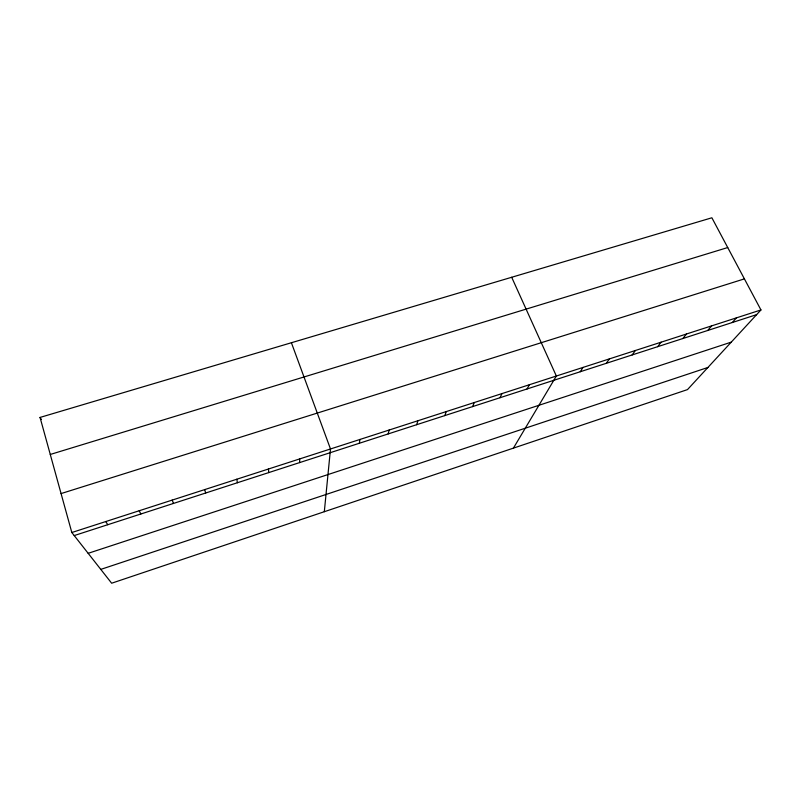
<?xml version="1.0" encoding="UTF-8"?>
<svg xmlns="http://www.w3.org/2000/svg" width="801" height="801" viewBox="0 0 801 801"><rect width="100%" height="100%" fill="white"/><g stroke="black" fill="none" stroke-linecap="round" stroke-linejoin="round"><path stroke-width="1.2" d="M299.634 462.598L299.684 458.923M324.315 511.709L330.493 448.971L291.404 342.738M359.339 443.263L359.999 439.439M388.175 433.932L389.136 430.027M416.65 424.71L417.892 420.745M444.775 415.609L446.287 411.574M472.54 406.618L474.322 402.513M499.964 397.737L502.017 393.571M527.058 388.966L529.351 384.74M513.411 448.129L556.355 376.019L511.689 277.276M580.244 371.744L583.028 367.409M606.357 363.294L609.381 358.898M632.149 354.943L635.403 350.498M657.641 346.683L661.125 342.187M682.822 338.533L686.527 333.987M707.714 330.473L711.628 325.877M732.314 322.513L736.439 317.867M760.95 309.947L687.498 389.596L111.649 583.218L71.82 532.515L40.05 417.431L711.879 217.782L760.95 309.947L71.82 532.515M100.796 569.391L707.904 367.469M88.16 553.321L731.273 342.127M74.223 535.569L756.625 314.643M61.076 493.576L744.409 278.878M50.273 454.467L727.729 247.549M105.742 521.551L107.775 524.715M40.05 417.431L41.372 419.504M139.194 510.748L140.846 514.002M172.185 500.094L173.477 503.439M204.716 489.591L205.657 493.015M236.806 479.228L237.406 482.743M268.455 469.006L268.725 472.6"/></g></svg>
